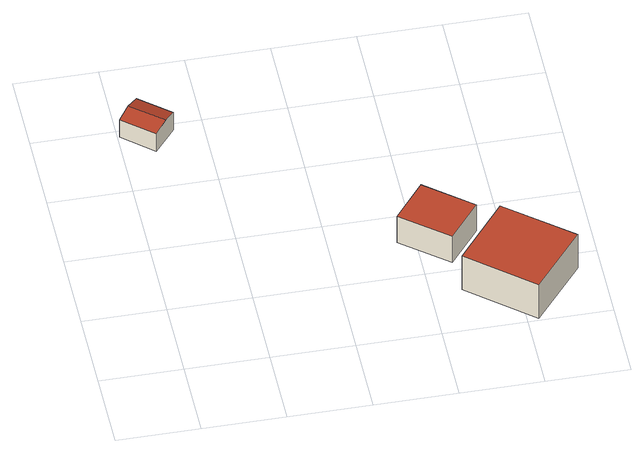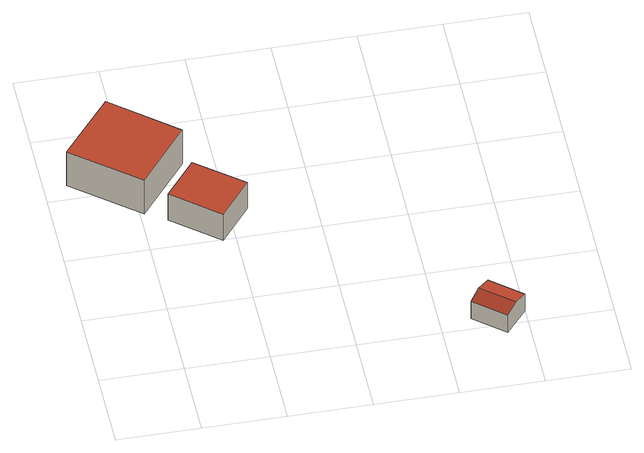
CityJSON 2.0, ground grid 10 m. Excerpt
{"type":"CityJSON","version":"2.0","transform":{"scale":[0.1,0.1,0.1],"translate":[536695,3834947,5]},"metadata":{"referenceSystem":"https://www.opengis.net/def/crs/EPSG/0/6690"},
"CityObjects":{
"building1":{"type":"Building","attributes":{"class":"3003","measuredHeight":3.2,"BuildingDetailAttribute.specifiedBuildingCoverageRate":0.6,"BuildingDetailAttribute.surveyYear":2021,"BuildingIDAttribute.prefecture":"27","BuildingIDAttribute.city":"27104"},"geometry":[{"type":"Solid","lod":"2","boundaries":[[[[0,1,2,3]],[[4,5,6,7]],[[8,9,7,6]],[[4,7,9,3,2]],[[8,0,3,9]],[[8,6,5,1,0]],[[4,2,1,5]]]],"semantics":{"surfaces":[{"type":"GroundSurface"},{"type":"RoofSurface"},{"type":"WallSurface"}],"values":[[0,1,1,2,2,2,2]]}}]},
"building2":{"type":"Building","attributes":{"class":"3001","measuredHeight":4.1,"BuildingDetailAttribute.specifiedBuildingCoverageRate":0.6,"BuildingDetailAttribute.surveyYear":2021,"BuildingIDAttribute.prefecture":"27","BuildingIDAttribute.city":"27104"},"geometry":[{"type":"Solid","lod":"2","boundaries":[[[[10,11,12,13]],[[14,15,16,17]],[[14,10,13,15]],[[17,11,10,14]],[[16,12,11,17]],[[15,13,12,16]]]],"semantics":{"surfaces":[{"type":"GroundSurface"},{"type":"RoofSurface"},{"type":"WallSurface"}],"values":[[0,1,2,2,2,2]]}}]},
"building3":{"type":"Building","attributes":{"区名":"此花区","町丁目名称":"夢洲東１丁目","街区番号":2,"class":"3001","usage":"431","measuredHeight":5.3,"storeysAboveGround":1,"BuildingDetailAttribute.buildingRoofEdgeArea":93.16,"BuildingDetailAttribute.buildingStructureType":"610","BuildingDetailAttribute.buildingStructureOrgType":"2","BuildingDetailAttribute.detailedUsage":"1720","BuildingDetailAttribute.groundFloorUsage":"1720","BuildingDetailAttribute.specifiedBuildingCoverageRate":0.6,"BuildingDetailAttribute.surveyYear":2021,"BuildingIDAttribute.prefecture":"27","BuildingIDAttribute.city":"27104"},"geometry":[{"type":"Solid","lod":"2","boundaries":[[[[18,19,20,21]],[[22,23,24,25]],[[25,19,18,22]],[[23,21,20,24]],[[22,18,21,23]],[[24,20,19,25]]]],"semantics":{"surfaces":[{"type":"GroundSurface"},{"type":"RoofSurface"},{"type":"WallSurface"}],"values":[[0,1,2,2,2,2]]}}]}
},
"vertices":[
[1,386,9],[27,417,9],[64,386,9],[38,355,9],[64,386,36],[27,417,36],[14,402,41],[52,371,41],[1,386,36],[38,355,36],
[371,157,7],[334,111,7],[278,156,7],[315,202,7],[371,157,48],[315,202,48],[278,156,48],[334,111,48],
[473,76,5],[413,3,5],[336,67,5],[395,140,5],[473,76,58],[395,140,58],[336,67,58],[413,3,58]
]}
